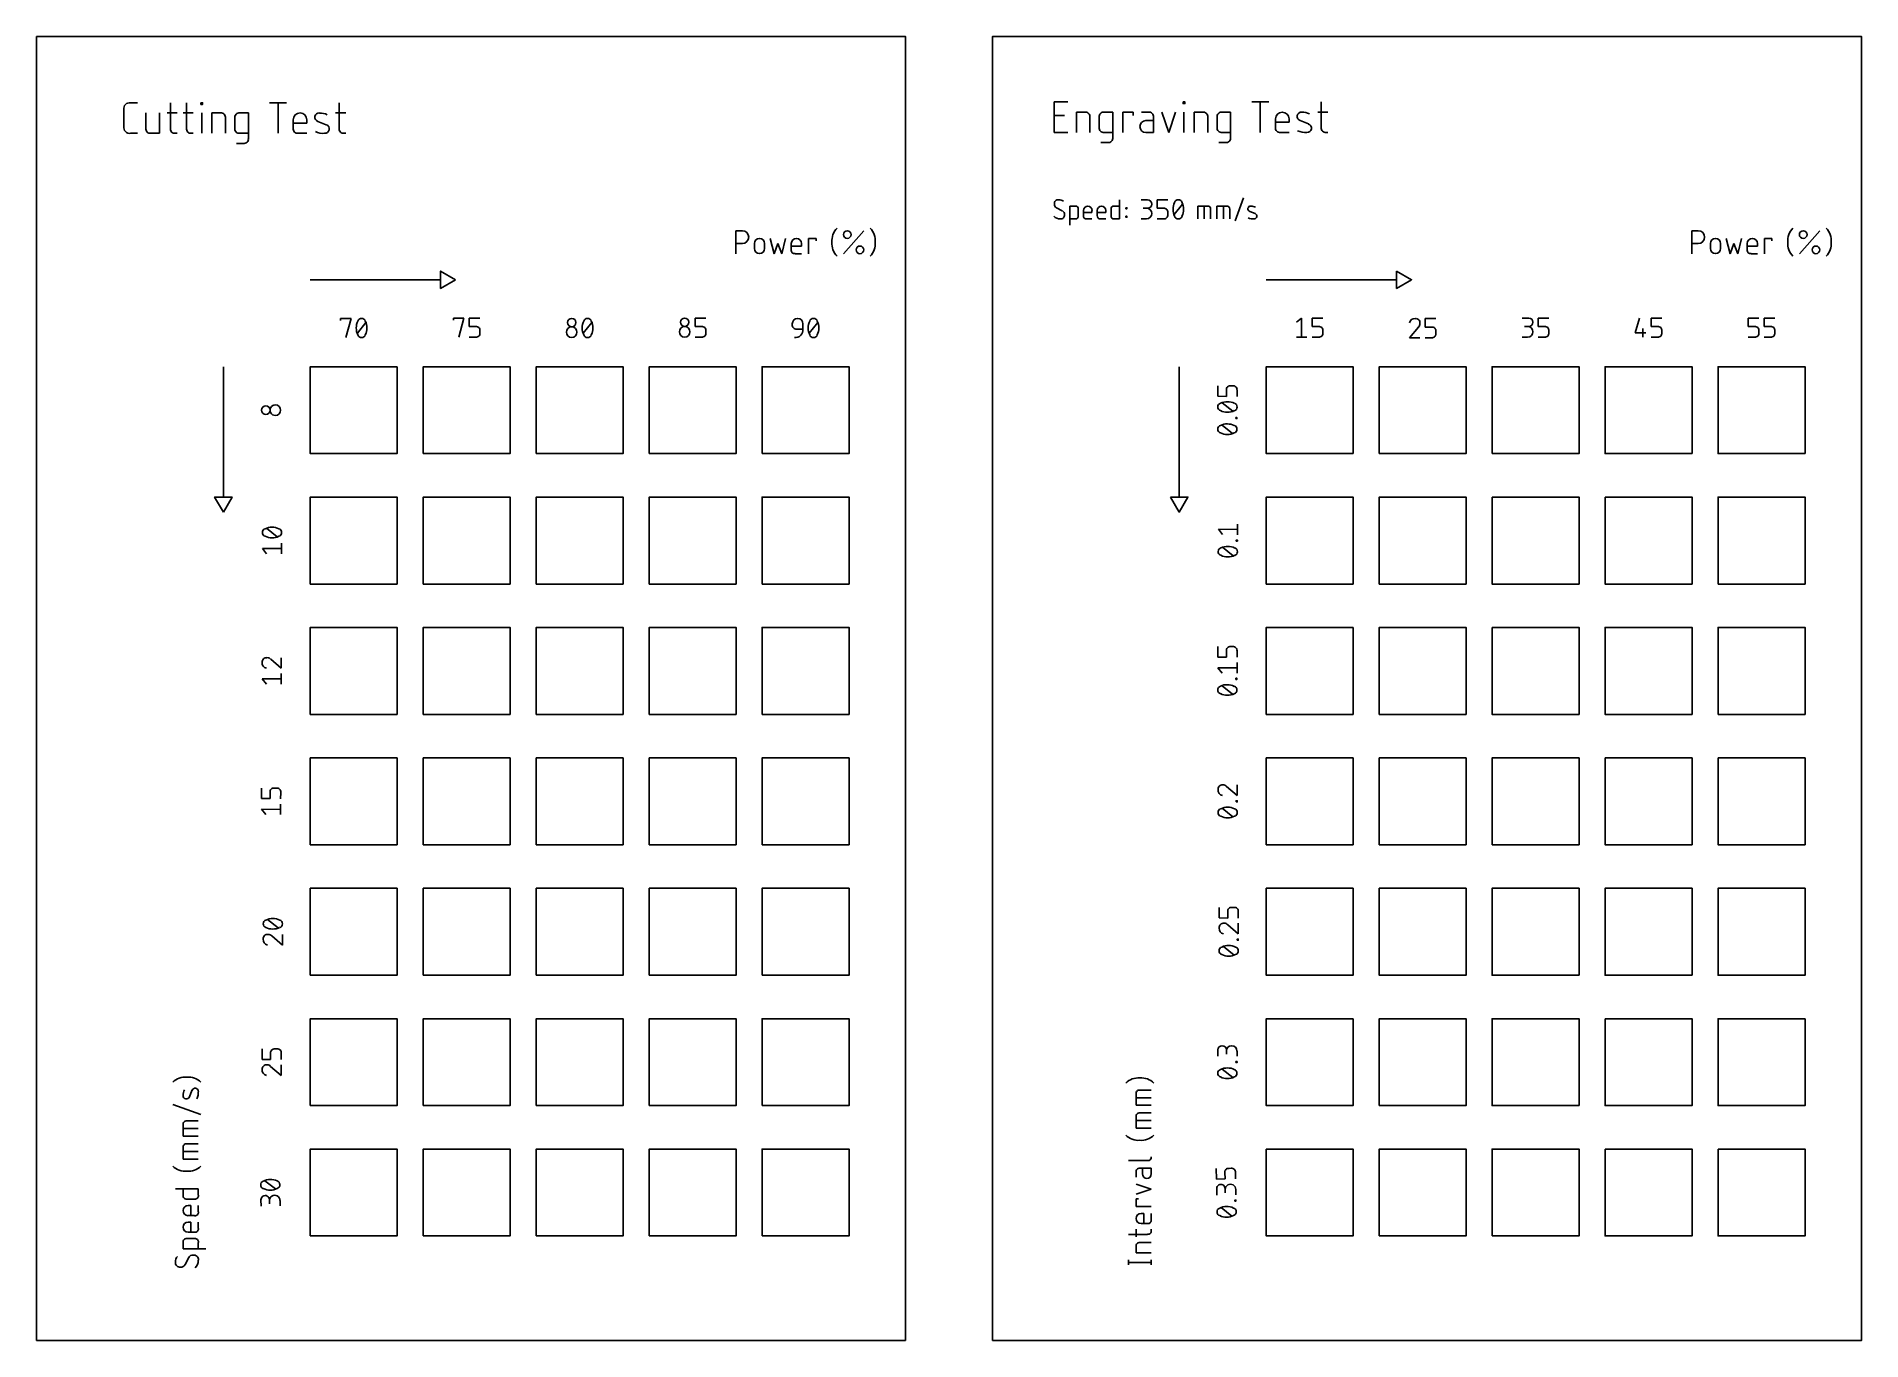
# Model space of a CAD drawing. Header units: millimetres. Extents: x 0 to 210, y 0 to 150.
import ezdxf

# ---------------------------------------------------------------- set-up
doc = ezdxf.new("R2010")
doc.units = ezdxf.units.MM
doc.layers.get('0').update_dxf_attribs({"linetype": 'CONTINUOUS'})

msp = doc.modelspace()

# ---------------------------------------------------------------- linework, layer by layer
for p, q in [((10.05, 139.65), (10.05, 141.6)), ((10.83, 142.38), (11.61, 142.38)), ((12.58, 141.21), (12.58, 139.45)), ((14.14, 138.87), (14.14, 141.21)), ((15.02, 141.21), (16.19, 141.21)), ((15.41, 142.38), (15.41, 139.45)), ((16.87, 141.21), (18.04, 141.21)), ((17.26, 142.38), (17.26, 139.45)), ((19.02, 138.87), (19.02, 141.21)), ((20.19, 138.87), (20.19, 141.21)), ((20.19, 141.21), (21.16, 141.21)), ((23.4, 141.21), (24.38, 141.21)), ((24.38, 141.21), (24.38, 138.28)), ((26.82, 142.38), (28.77, 142.38)), ((27.79, 138.87), (27.79, 142.38)), ((34.42, 141.21), (35.59, 141.21)), ((34.81, 142.38), (34.81, 139.45)), ((117.12, 138.96), (117.12, 142.47)), ((117.12, 142.47), (118.68, 142.47)), ((117.12, 140.91), (118.29, 140.91)), ((119.66, 138.96), (119.66, 141.3)), ((119.66, 141.3), (120.63, 141.3)), ((121.22, 140.72), (121.22, 138.96)), ((122.29, 139.55), (122.29, 140.72)), ((122.87, 141.3), (123.85, 141.3)), ((123.85, 141.3), (123.85, 138.38)), ((125.02, 138.96), (125.02, 141.3)), ((125.02, 141.3), (126.19, 141.3)), ((126.19, 141.3), (126.19, 140.91)), ((127.94, 141.3), (127.16, 141.3)), ((128.53, 138.96), (128.53, 140.72)), ((129.5, 141.3), (130.28, 138.96)), ((130.28, 138.96), (131.06, 141.3)), ((132.04, 138.96), (132.04, 141.3)), ((133.21, 138.96), (133.21, 141.3)), ((133.21, 141.3), (134.18, 141.3)), ((134.77, 140.72), (134.77, 138.96)), ((135.84, 139.55), (135.84, 140.72)), ((136.43, 141.3), (137.4, 141.3)), ((137.4, 141.3), (137.4, 138.38)), ((139.84, 142.47), (141.79, 142.47)), ((140.81, 138.96), (140.81, 142.47)), ((147.44, 141.3), (148.61, 141.3)), ((147.83, 142.47), (147.83, 139.55)), ((11.61, 138.87), (10.83, 138.87)), ((13.17, 138.87), (14.14, 138.87)), ((15.99, 138.87), (16.19, 138.87)), ((17.85, 138.87), (18.04, 138.87)), ((21.75, 140.62), (21.75, 138.87)), ((22.82, 139.45), (22.82, 140.62)), ((24.38, 138.87), (23.4, 138.87)), ((29.55, 139.45), (29.55, 140.43)), ((31.11, 140.04), (29.55, 140.04)), ((31.11, 138.87), (30.13, 138.87)), ((31.11, 140.43), (31.11, 140.04)), ((33.35, 139.84), (32.37, 140.23)), ((35.4, 138.87), (35.59, 138.87)), ((118.68, 138.96), (117.12, 138.96)), ((123.85, 138.96), (122.87, 138.96)), ((128.53, 140.33), (127.65, 140.33)), ((127.65, 138.96), (128.53, 138.96)), ((137.4, 138.96), (136.43, 138.96)), ((142.57, 139.55), (142.57, 140.52)), ((144.13, 140.13), (142.57, 140.13)), ((144.13, 138.96), (143.15, 138.96)), ((144.13, 140.52), (144.13, 140.13)), ((146.37, 139.94), (145.4, 140.33)), ((148.42, 138.96), (148.61, 138.96)), ((23.79, 137.7), (23.01, 137.7)), ((123.26, 137.79), (122.48, 137.79)), ((136.82, 137.79), (136.04, 137.79)), ((118.04, 129.94), (117.37, 130.31)), ((118.89, 128.29), (118.89, 130.49)), ((118.89, 130.49), (119.5, 130.49)), ((124.01, 130.49), (124.62, 130.49)), ((124.62, 131.22), (124.62, 129.03)), ((127.12, 131.22), (127.85, 131.22)), ((127.85, 130.24), (127.36, 130.24)), ((128.95, 130.24), (128.95, 131.22)), ((128.95, 131.22), (130.17, 131.22)), ((129.68, 130.24), (128.95, 130.24)), ((130.9, 129.51), (131.87, 130.73)), ((133.64, 129.03), (133.64, 130.49)), ((133.64, 130.49), (134.74, 130.49)), ((134.37, 129.03), (134.37, 130.49)), ((135.83, 129.03), (135.83, 130.49)), ((135.83, 130.49), (136.93, 130.49)), ((136.57, 129.03), (136.57, 130.49)), ((137.91, 128.78), (138.88, 131.46)), ((119.5, 129.03), (118.89, 129.03)), ((119.87, 130.12), (119.87, 129.39)), ((120.48, 129.39), (120.48, 130)), ((121.45, 129.76), (120.48, 129.76)), ((121.45, 129.03), (120.84, 129.03)), ((121.45, 130), (121.45, 129.76)), ((122.06, 129.39), (122.06, 130)), ((123.04, 129.76), (122.06, 129.76)), ((123.04, 129.03), (122.43, 129.03)), ((123.04, 130), (123.04, 129.76)), ((123.65, 129.39), (123.65, 130.12)), ((124.62, 129.03), (124.01, 129.03)), ((127.12, 129.03), (127.73, 129.03)), ((128.95, 129.03), (129.68, 129.03)), ((130.17, 129.51), (130.17, 129.76)), ((135.1, 130.12), (135.1, 129.03)), ((137.3, 130.12), (137.3, 129.03)), ((140.22, 129.64), (139.61, 129.88)), ((80.49, 125.02), (80.49, 127.66)), ((80.49, 127.66), (81.22, 127.66)), ((81.22, 126.19), (80.49, 126.19)), ((84.44, 126.78), (84.88, 125.02)), ((84.88, 125.02), (85.32, 126.19)), ((85.32, 126.19), (85.76, 125.02)), ((85.76, 125.02), (86.19, 126.78)), ((86.85, 125.46), (86.85, 126.19)), ((88.02, 126.19), (88.02, 125.9)), ((88.83, 125.02), (88.83, 126.78)), ((88.83, 126.78), (89.7, 126.78)), ((89.7, 126.78), (89.7, 126.49)), ((92.85, 125.02), (95.19, 127.66)), ((190.49, 125.02), (190.49, 127.66)), ((190.49, 127.66), (191.22, 127.66)), ((191.22, 126.19), (190.49, 126.19)), ((194.44, 126.78), (194.88, 125.02)), ((194.88, 125.02), (195.32, 126.19)), ((195.32, 126.19), (195.76, 125.02)), ((195.76, 125.02), (196.19, 126.78)), ((196.85, 125.46), (196.85, 126.19)), ((198.02, 126.19), (198.02, 125.9)), ((198.83, 125.02), (198.83, 126.78)), ((198.83, 126.78), (199.7, 126.78)), ((199.7, 126.78), (199.7, 126.49)), ((202.85, 125.02), (205.19, 127.66)), ((88.02, 125.9), (86.85, 125.9)), ((88.02, 125.02), (87.29, 125.02)), ((198.02, 125.9), (196.85, 125.9)), ((198.02, 125.02), (197.29, 125.02)), ((31.5, 122.02), (46.5, 122.02)), ((141.5, 122.02), (156.5, 122.02)), ((47.97, 117.37), (47.97, 117.61)), ((47.97, 117.61), (49.19, 117.61)), ((49.19, 117.61), (48.58, 115.42)), ((49.8, 116.64), (49.8, 117.61)), ((49.8, 117.61), (51.02, 117.61)), ((75.8, 116.64), (75.8, 117.61)), ((75.8, 117.61), (77.02, 117.61)), ((144.97, 117.13), (145.58, 117.61)), ((145.58, 117.61), (145.58, 115.42)), ((146.8, 116.64), (146.8, 117.61)), ((146.8, 117.61), (148.02, 117.61)), ((170.97, 117.61), (171.71, 117.61)), ((172.8, 116.64), (172.8, 117.61)), ((172.8, 117.61), (174.02, 117.61)), ((184.46, 117.61), (183.97, 115.91)), ((185.8, 116.64), (185.8, 117.61)), ((185.8, 117.61), (187.02, 117.61)), ((196.97, 116.64), (196.97, 117.61)), ((196.97, 117.61), (198.19, 117.61)), ((198.8, 116.64), (198.8, 117.61)), ((198.8, 117.61), (200.02, 117.61)), ((34.97, 117.33), (34.97, 117.57)), ((34.97, 117.57), (36.19, 117.57)), ((36.19, 117.57), (35.58, 115.38)), ((36.92, 115.87), (37.9, 117.09)), ((50.53, 116.64), (49.8, 116.64)), ((51.02, 115.91), (51.02, 116.15)), ((62.92, 115.87), (63.9, 117.09)), ((76.53, 116.64), (75.8, 116.64)), ((77.02, 115.91), (77.02, 116.15)), ((86.97, 116.84), (86.97, 116.96)), ((88.19, 116.35), (87.46, 116.35)), ((88.19, 116.96), (88.19, 116.35)), ((88.92, 115.87), (89.9, 117.09)), ((147.53, 116.64), (146.8, 116.64)), ((148.02, 115.91), (148.02, 116.15)), ((159.01, 116.57), (157.97, 115.35)), ((159.8, 116.57), (159.8, 117.55)), ((159.8, 117.55), (161.02, 117.55)), ((160.53, 116.57), (159.8, 116.57)), ((161.02, 115.84), (161.02, 116.08)), ((171.71, 116.64), (171.22, 116.64)), ((173.53, 116.64), (172.8, 116.64)), ((174.02, 115.91), (174.02, 116.15)), ((183.97, 115.91), (185.19, 115.91)), ((184.83, 116.4), (184.83, 115.42)), ((186.53, 116.64), (185.8, 116.64)), ((187.02, 115.91), (187.02, 116.15)), ((197.71, 116.64), (196.97, 116.64)), ((198.19, 115.91), (198.19, 116.15)), ((199.53, 116.64), (198.8, 116.64)), ((200.02, 115.91), (200.02, 116.15)), ((49.8, 115.42), (50.53, 115.42)), ((75.8, 115.42), (76.53, 115.42)), ((144.97, 115.42), (146.19, 115.42)), ((146.8, 115.42), (147.53, 115.42)), ((157.97, 115.35), (159.19, 115.35)), ((159.8, 115.35), (160.53, 115.35)), ((170.97, 115.42), (171.58, 115.42)), ((172.8, 115.42), (173.53, 115.42)), ((185.8, 115.42), (186.53, 115.42)), ((196.97, 115.42), (197.71, 115.42)), ((198.8, 115.42), (199.53, 115.42)), ((21.5, 112.02), (21.5, 97.02)), ((131.5, 112.02), (131.5, 97.02)), ((135.94, 108.61), (135.95, 109.82)), ((136.92, 109.34), (136.92, 108.6)), ((137.65, 109.82), (137.41, 109.82)), ((138.14, 108.6), (138.14, 109.33)), ((136.92, 108.6), (135.94, 108.61)), ((137.65, 106.9), (136.43, 107.87)), ((137.64, 104.34), (136.43, 105.31)), ((27.7, 92.45), (26.48, 93.43)), ((136.48, 92.7), (136, 93.31)), ((136, 93.31), (138.19, 93.3)), ((138.19, 92.69), (138.19, 93.91)), ((26.47, 90.5), (25.99, 91.12)), ((25.99, 91.12), (28.18, 91.11)), ((28.18, 90.5), (28.18, 91.71)), ((137.69, 90.25), (136.47, 91.24)), ((135.94, 78.61), (135.95, 79.82)), ((137.65, 79.82), (137.41, 79.82)), ((26.95, 78.36), (28.16, 77.32)), ((28.16, 77.32), (28.16, 78.54)), ((136.92, 78.6), (135.94, 78.61)), ((136.92, 79.34), (136.92, 78.6)), ((138.14, 78.6), (138.14, 79.33)), ((138.14, 76.77), (138.14, 77.99)), ((26.45, 75.5), (25.97, 76.11)), ((25.97, 76.11), (28.16, 76.1)), ((28.16, 75.49), (28.16, 76.71)), ((136.43, 76.78), (135.94, 77.39)), ((135.94, 77.39), (138.14, 77.38)), ((137.64, 74.34), (136.43, 75.31)), ((25.9, 62.33), (25.9, 63.55)), ((26.88, 63.06), (26.88, 62.33)), ((27.61, 63.54), (27.37, 63.54)), ((28.09, 62.32), (28.1, 63.05)), ((136.95, 63.73), (138.16, 62.69)), ((138.16, 62.69), (138.16, 63.91)), ((26.88, 62.33), (25.9, 62.33)), ((26.39, 60.5), (25.9, 61.11)), ((25.9, 61.11), (28.09, 61.1)), ((28.09, 60.5), (28.09, 61.71)), ((137.67, 60.25), (136.45, 61.23)), ((27.8, 47.45), (26.58, 48.42)), ((136.1, 48.61), (136.1, 49.82)), ((137.07, 48.6), (136.1, 48.61)), ((137.07, 49.34), (137.07, 48.6)), ((137.8, 49.82), (137.56, 49.82)), ((138.29, 48.6), (138.29, 49.33)), ((27.07, 46.53), (28.29, 45.49)), ((28.29, 45.49), (28.29, 46.71)), ((137.07, 47.81), (138.29, 46.77)), ((138.29, 46.77), (138.29, 47.99)), ((137.8, 44.34), (136.58, 45.31)), ((25.97, 32.33), (25.97, 33.55)), ((26.94, 32.32), (25.97, 32.33)), ((26.94, 33.06), (26.94, 32.32)), ((26.94, 31.53), (28.16, 30.49)), ((27.68, 33.54), (27.43, 33.54)), ((28.16, 32.32), (28.16, 33.05)), ((28.16, 30.49), (28.16, 31.71)), ((135.94, 32.69), (135.94, 33.42)), ((136.92, 33.42), (136.92, 32.93)), ((138.14, 32.69), (138.14, 33.3)), ((137.65, 30.25), (136.43, 31.23)), ((17.89, 28.76), (17.6, 28.03)), ((126.52, 27.06), (126.52, 28.37)), ((128.28, 27.93), (126.52, 27.93)), ((126.96, 28.81), (128.28, 28.81)), ((18.91, 25.99), (15.7, 27.16)), ((17.31, 25.25), (18.62, 25.25)), ((128.28, 27.06), (126.52, 27.06)), ((126.52, 24.42), (126.52, 25.74)), ((128.28, 25.3), (126.52, 25.3)), ((126.96, 26.18), (128.28, 26.18)), ((16.87, 23.5), (16.87, 24.82)), ((18.62, 24.38), (16.87, 24.38)), ((18.62, 23.5), (16.87, 23.5)), ((128.28, 24.42), (126.52, 24.42)), ((16.87, 20.87), (16.87, 22.18)), ((18.62, 21.74), (16.87, 21.74)), ((17.31, 22.62), (18.62, 22.62)), ((18.62, 20.87), (16.87, 20.87)), ((125.65, 20.69), (127.84, 20.69)), ((126.52, 19.38), (126.52, 18.79)), ((128.28, 19.82), (126.96, 19.82)), ((127.26, 19.82), (127.26, 19.16)), ((128.28, 19.16), (128.28, 19.82)), ((135.78, 18.56), (135.76, 19.78)), ((136.75, 19.31), (136.76, 18.58)), ((137.47, 19.81), (137.23, 19.8)), ((137.98, 18.6), (137.96, 19.33)), ((15.99, 17.43), (18.62, 17.43)), ((16.87, 16.7), (16.87, 17.43)), ((18.62, 17.43), (18.62, 16.7)), ((27.51, 17.43), (26.27, 18.38)), ((128.28, 17.4), (126.52, 17.99)), ((126.52, 16.82), (128.28, 17.4)), ((136.76, 18.58), (135.78, 18.56)), ((135.82, 16.73), (135.8, 17.46)), ((136.78, 17.48), (136.79, 16.99)), ((138.01, 16.77), (138, 17.38)), ((18.18, 16.26), (17.31, 16.26)), ((17.45, 15.53), (17.74, 15.53)), ((17.74, 15.53), (17.74, 14.36)), ((18.62, 15.53), (18.62, 14.8)), ((25.84, 15.45), (25.83, 16.18)), ((26.8, 16.2), (26.81, 15.71)), ((28.03, 15.49), (28.02, 16.1)), ((126.52, 15.43), (126.52, 16.31)), ((126.52, 16.31), (126.82, 16.31)), ((128.28, 15.43), (126.52, 15.43)), ((137.56, 14.32), (136.33, 15.28)), ((18.18, 14.36), (17.45, 14.36)), ((17.45, 13.63), (17.74, 13.63)), ((17.74, 13.63), (17.74, 12.46)), ((18.62, 13.63), (18.62, 12.9)), ((126.52, 11.92), (126.52, 12.8)), ((127.11, 14.62), (127.4, 14.62)), ((127.84, 13.45), (127.11, 13.45)), ((127.4, 14.62), (127.4, 13.45)), ((128.28, 14.62), (128.28, 13.89)), ((128.28, 12.65), (128.28, 12.8)), ((16.87, 10.56), (16.87, 11.29)), ((19.5, 10.56), (16.87, 10.56)), ((17.31, 11.73), (18.18, 11.73)), ((18.18, 12.46), (17.45, 12.46)), ((18.62, 11.29), (18.62, 10.56)), ((125.65, 12.21), (127.84, 12.21)), ((126.52, 10.09), (126.52, 10.82)), ((126.96, 11.26), (128.28, 11.26)), ((17.53, 9.53), (17.09, 8.73)), ((125.65, 8.7), (125.65, 9.29)), ((125.65, 8.99), (128.28, 8.99)), ((128.28, 10.09), (126.52, 10.09)), ((128.28, 8.7), (128.28, 9.29))]:
    msp.add_line(p, q)
for points in [[(100, 0), (0, 0), (0, 150), (100, 150)], [(110, 0), (110, 150), (210, 150), (210, 0)], [(18.92, 142.38), (18.92, 142.18), (19.11, 142.18), (19.11, 142.38)], [(131.94, 142.47), (131.94, 142.28), (132.14, 142.28), (132.14, 142.47)], [(125.35, 130.31), (125.35, 130.18), (125.47, 130.18), (125.47, 130.31)], [(125.35, 129.33), (125.35, 129.21), (125.47, 129.21), (125.47, 129.33)], [(48.23, 122.02), (46.5, 121.02), (46.5, 123.02)], [(156.5, 123.02), (158.23, 122.02), (156.5, 121.02)], [(41.5, 112.02), (31.5, 112.02), (31.5, 102.02), (41.5, 102.02)], [(44.5, 102.02), (54.5, 102.02), (54.5, 112.02), (44.5, 112.02)], [(57.5, 102.02), (67.5, 102.02), (67.5, 112.02), (57.5, 112.02)], [(70.5, 102.02), (80.5, 102.02), (80.5, 112.02), (70.5, 112.02)], [(83.5, 102.02), (93.5, 102.02), (93.5, 112.02), (83.5, 112.02)], [(151.5, 102.02), (151.5, 112.02), (141.5, 112.02), (141.5, 102.02)], [(154.5, 102.02), (164.5, 102.02), (164.5, 112.02), (154.5, 112.02)], [(167.5, 102.02), (177.5, 102.02), (177.5, 112.02), (167.5, 112.02)], [(190.5, 102.02), (190.5, 112.02), (180.5, 112.02), (180.5, 102.02)], [(203.5, 102.02), (203.5, 112.02), (193.5, 112.02), (193.5, 102.02)], [(138.01, 106.04), (138.13, 106.04), (138.13, 106.17), (138.01, 106.17)], [(21.5, 95.29), (20.5, 97.02), (22.5, 97.02)], [(31.5, 87.02), (41.5, 87.02), (41.5, 97.02), (31.5, 97.02)], [(44.5, 87.02), (54.5, 87.02), (54.5, 97.02), (44.5, 97.02)], [(57.5, 87.02), (67.5, 87.02), (67.5, 97.02), (57.5, 97.02)], [(70.5, 87.02), (80.5, 87.02), (80.5, 97.02), (70.5, 97.02)], [(83.5, 87.02), (93.5, 87.02), (93.5, 97.02), (83.5, 97.02)], [(130.5, 97.02), (132.5, 97.02), (131.5, 95.29)], [(141.5, 87.02), (151.5, 87.02), (151.5, 97.02), (141.5, 97.02)], [(154.5, 87.02), (164.5, 87.02), (164.5, 97.02), (154.5, 97.02)], [(167.5, 97.02), (167.5, 87.02), (177.5, 87.02), (177.5, 97.02)], [(180.5, 97.02), (180.5, 87.02), (190.5, 87.02), (190.5, 97.02)], [(193.5, 87.02), (203.5, 87.02), (203.5, 97.02), (193.5, 97.02)], [(138.06, 91.96), (138.18, 91.96), (138.18, 92.08), (138.06, 92.08)], [(31.5, 72.02), (41.5, 72.02), (41.5, 82.02), (31.5, 82.02)], [(44.5, 72.02), (54.5, 72.02), (54.5, 82.02), (44.5, 82.02)], [(57.5, 72.02), (67.5, 72.02), (67.5, 82.02), (57.5, 82.02)], [(70.5, 72.02), (80.5, 72.02), (80.5, 82.02), (70.5, 82.02)], [(83.5, 72.02), (93.5, 72.02), (93.5, 82.02), (83.5, 82.02)], [(151.5, 82.02), (141.5, 82.02), (141.5, 72.02), (151.5, 72.02)], [(154.5, 72.02), (164.5, 72.02), (164.5, 82.02), (154.5, 82.02)], [(167.5, 82.02), (167.5, 72.02), (177.5, 72.02), (177.5, 82.02)], [(190.5, 72.02), (190.5, 82.02), (180.5, 82.02), (180.5, 72.02)], [(193.5, 72.02), (203.5, 72.02), (203.5, 82.02), (193.5, 82.02)], [(138.01, 76.04), (138.13, 76.04), (138.13, 76.17), (138.01, 76.17)], [(31.5, 57.02), (41.5, 57.02), (41.5, 67.02), (31.5, 67.02)], [(44.5, 57.02), (54.5, 57.02), (54.5, 67.02), (44.5, 67.02)], [(57.5, 57.02), (67.5, 57.02), (67.5, 67.02), (57.5, 67.02)], [(70.5, 57.02), (80.5, 57.02), (80.5, 67.02), (70.5, 67.02)], [(83.5, 57.02), (93.5, 57.02), (93.5, 67.02), (83.5, 67.02)], [(151.5, 57.02), (151.5, 67.02), (141.5, 67.02), (141.5, 57.02)], [(164.5, 57.02), (164.5, 67.02), (154.5, 67.02), (154.5, 57.02)], [(167.5, 57.02), (177.5, 57.02), (177.5, 67.02), (167.5, 67.02)], [(180.5, 67.02), (180.5, 57.02), (190.5, 57.02), (190.5, 67.02)], [(193.5, 67.02), (193.5, 57.02), (203.5, 57.02), (203.5, 67.02)], [(138.04, 61.96), (138.16, 61.96), (138.16, 62.08), (138.04, 62.08)], [(31.5, 42.02), (41.5, 42.02), (41.5, 52.02), (31.5, 52.02)], [(44.5, 42.02), (54.5, 42.02), (54.5, 52.02), (44.5, 52.02)], [(57.5, 42.02), (67.5, 42.02), (67.5, 52.02), (57.5, 52.02)], [(70.5, 42.02), (80.5, 42.02), (80.5, 52.02), (70.5, 52.02)], [(83.5, 42.02), (93.5, 42.02), (93.5, 52.02), (83.5, 52.02)], [(151.5, 52.02), (141.5, 52.02), (141.5, 42.02), (151.5, 42.02)], [(154.5, 52.02), (154.5, 42.02), (164.5, 42.02), (164.5, 52.02)], [(177.5, 42.02), (177.5, 52.02), (167.5, 52.02), (167.5, 42.02)], [(190.5, 42.02), (190.5, 52.02), (180.5, 52.02), (180.5, 42.02)], [(203.5, 52.02), (193.5, 52.02), (193.5, 42.02), (203.5, 42.02)], [(138.16, 46.04), (138.29, 46.04), (138.29, 46.17), (138.16, 46.17)], [(31.5, 27.02), (41.5, 27.02), (41.5, 37.02), (31.5, 37.02)], [(44.5, 27.02), (54.5, 27.02), (54.5, 37.02), (44.5, 37.02)], [(57.5, 27.02), (67.5, 27.02), (67.5, 37.02), (57.5, 37.02)], [(70.5, 27.02), (80.5, 27.02), (80.5, 37.02), (70.5, 37.02)], [(83.5, 27.02), (93.5, 27.02), (93.5, 37.02), (83.5, 37.02)], [(151.5, 37.02), (141.5, 37.02), (141.5, 27.02), (151.5, 27.02)], [(154.5, 27.02), (164.5, 27.02), (164.5, 37.02), (154.5, 37.02)], [(177.5, 27.02), (177.5, 37.02), (167.5, 37.02), (167.5, 27.02)], [(180.5, 37.02), (180.5, 27.02), (190.5, 27.02), (190.5, 37.02)], [(203.5, 37.02), (193.5, 37.02), (193.5, 27.02), (203.5, 27.02)], [(138.01, 31.96), (138.14, 31.96), (138.14, 32.08), (138.01, 32.08)], [(31.5, 12.02), (41.5, 12.02), (41.5, 22.02), (31.5, 22.02)], [(44.5, 12.02), (54.5, 12.02), (54.5, 22.02), (44.5, 22.02)], [(57.5, 12.02), (67.5, 12.02), (67.5, 22.02), (57.5, 22.02)], [(70.5, 12.02), (80.5, 12.02), (80.5, 22.02), (70.5, 22.02)], [(83.5, 12.02), (93.5, 12.02), (93.5, 22.02), (83.5, 22.02)], [(141.5, 22.02), (141.5, 12.02), (151.5, 12.02), (151.5, 22.02)], [(154.5, 12.02), (164.5, 12.02), (164.5, 22.02), (154.5, 22.02)], [(167.5, 12.02), (177.5, 12.02), (177.5, 22.02), (167.5, 22.02)], [(180.5, 22.02), (180.5, 12.02), (190.5, 12.02), (190.5, 22.02)], [(193.5, 22.02), (193.5, 12.02), (203.5, 12.02), (203.5, 22.02)], [(137.9, 16.04), (138.02, 16.04), (138.02, 16.16), (137.9, 16.16)]]:
    msp.add_lwpolyline(points, close=True)
for points in [[(82.61, 126.19), (82.61, 125.61, 1), (83.78, 125.61), (83.78, 126.19, 1)], [(92.85, 127.22, -1), (93.73, 127.22, -1)], [(192.61, 126.19), (192.61, 125.61, 1), (193.78, 125.61), (193.78, 126.19, 1)], [(202.85, 127.22, -1), (203.73, 127.22, -1)], [(94.31, 125.46, -1), (95.19, 125.46, -1)], [(204.31, 125.46, -1), (205.19, 125.46, -1)], [(74.1, 117.13, -1), (75.07, 117.13, -1)], [(60.97, 115.99, -1), (62.19, 115.99, -1)], [(61.1, 117.09, -1), (62.07, 117.09, -1)], [(73.97, 116.03, -1), (75.19, 116.03, -1)], [(26.39, 106.53, -1), (26.39, 107.51, -1)]]:
    msp.add_lwpolyline(points, format="xyb", close=True)
for centre, radius, start, end in [((10.73, 141.69), 0.693, 82.2314, 187.7686), ((21.23, 140.69), 0.52, -7.7686, 97.7686), ((23.33, 140.69), 0.52, 82.2314, 187.7686), ((30.33, 140.43), 0.78, 0, 180), ((32.53, 140.71), 0.501, 85.8726, 251.5075), ((32.63, 139.39), 1.81, 63.1101, 91.8322), ((120.7, 140.79), 0.52, -7.7686, 97.7686), ((122.8, 140.79), 0.52, 82.2314, 187.7686), ((128.01, 140.79), 0.52, -7.7686, 97.7686), ((134.25, 140.79), 0.52, -7.7686, 97.7686), ((136.36, 140.79), 0.52, 82.2313, 187.7686), ((143.35, 140.52), 0.78, 0, 180), ((145.56, 140.8), 0.501, 85.8726, 251.5075), ((145.65, 139.49), 1.81, 63.1101, 91.8322), ((10.73, 139.55), 0.693, 172.2314, 277.7686), ((13.1, 139.38), 0.52, 172.2314, 277.7686), ((15.92, 139.38), 0.52, 172.2314, 277.7686), ((17.78, 139.38), 0.52, 172.2314, 277.7686), ((23.33, 139.38), 0.52, 172.2314, 277.7686), ((30.06, 139.38), 0.52, 172.2314, 277.7687), ((32.98, 140.93), 2.07, 244.4468, 274.9435), ((33.19, 139.37), 0.502, -93.6179, 70.9981), ((35.33, 139.38), 0.52, 172.2314, 277.7687), ((122.8, 139.48), 0.52, 172.2314, 277.7686), ((127.65, 139.64), 0.683, 90, 270), ((136.36, 139.48), 0.52, 172.2314, 277.7687), ((143.08, 139.48), 0.52, 172.2314, 277.7687), ((146, 141.03), 2.07, 244.4468, 274.9435), ((146.21, 139.46), 0.502, -93.6179, 70.9981), ((148.35, 139.48), 0.52, 172.2314, 277.7687), ((23.86, 138.21), 0.52, -97.7686, 7.7686), ((123.33, 138.31), 0.52, -97.7686, 7.7686), ((136.89, 138.31), 0.52, -97.7687, 7.7686), ((117.56, 130.79), 0.433, 82.2314, 187.7686), ((117.54, 130.69), 0.42, 173.9611, 245.5286), ((117.67, 130.49), 0.736, 48.4251, 94.705), ((119.55, 130.17), 0.325, -7.7686, 97.7686), ((120.97, 130), 0.488, 0, 180), ((122.55, 130), 0.488, 0, 180), ((123.97, 130.17), 0.325, 82.2313, 187.7686), ((127.73, 129.64), 0.609, -90, 90), ((127.85, 130.73), 0.487, -90, 90), ((129.74, 129.82), 0.433, -7.7686, 97.7687), ((132.24, 130.2), 1.46, 150.8715, 183.1392), ((131.34, 130.84), 0.384, 82.5585, 168.5168), ((131.44, 130.84), 0.384, 11.4831, 97.4415), ((130.53, 130.2), 1.46, -3.1393, 29.1285), ((134.78, 130.17), 0.325, -7.7686, 97.7685), ((136.98, 130.17), 0.325, -7.7686, 97.7687), ((139.71, 130.18), 0.313, 85.8726, 251.5074), ((139.77, 129.36), 1.13, 63.1101, 91.8323), ((117.72, 129.88), 0.86, 219.9454, 274.8148), ((117.86, 129.45), 0.433, -97.7686, 7.7686), ((117.87, 129.56), 0.42, -6.0389, 65.5286), ((119.55, 129.35), 0.325, -97.7686, 7.7686), ((120.8, 129.35), 0.325, 172.2314, 277.7686), ((122.38, 129.35), 0.325, 172.2314, 277.7686), ((123.97, 129.35), 0.325, 172.2314, 277.7687), ((129.74, 129.45), 0.433, -97.7686, 7.7686), ((132.24, 130.04), 1.46, 176.8607, 209.1285), ((131.34, 129.41), 0.384, 191.4831, 277.4415), ((131.44, 129.41), 0.384, 262.5584, 348.5169), ((130.53, 130.04), 1.46, -29.1285, 3.1392), ((139.99, 130.32), 1.3, 244.4468, 274.9435), ((140.12, 129.34), 0.314, -93.6179, 70.9978), ((81.22, 126.92), 0.731, -90, 90), ((87.44, 126.19), 0.585, 0, 180), ((93.56, 126.51), 2.04, 135.1504, 184.8834), ((93.56, 126.17), 2.04, 175.1166, 224.8496), ((94.48, 126.51), 2.04, -4.8834, 44.8496), ((94.48, 126.17), 2.04, -44.8496, 4.8834), ((191.22, 126.92), 0.731, -90, 90), ((197.44, 126.19), 0.585, 0, 180), ((203.56, 126.51), 2.04, 135.1504, 184.8834), ((203.56, 126.17), 2.04, 175.1166, 224.8496), ((204.48, 126.51), 2.04, -4.8834, 44.8496), ((204.48, 126.17), 2.04, -44.8496, 4.8834), ((87.24, 125.41), 0.39, 172.2314, 277.7686), ((197.24, 125.41), 0.39, 172.2314, 277.7686), ((171.71, 117.13), 0.487, -90, 90), ((38.26, 116.56), 1.46, 150.8715, 183.1392), ((38.26, 116.4), 1.46, 176.8608, 209.1285), ((37.36, 117.19), 0.384, 82.5585, 168.5169), ((37.36, 115.76), 0.384, 191.4831, 277.4415), ((37.46, 117.19), 0.384, 11.4831, 97.4415), ((37.46, 115.76), 0.384, 262.5584, 348.5169), ((36.56, 116.56), 1.46, -3.1393, 29.1285), ((36.56, 116.4), 1.46, -29.1285, 3.1392), ((50.59, 116.21), 0.433, -7.7686, 97.7687), ((50.59, 115.85), 0.433, -97.7687, 7.7686), ((64.26, 116.56), 1.46, 150.8715, 183.1392), ((64.26, 116.4), 1.46, 176.8608, 209.1285), ((63.36, 117.19), 0.384, 82.5585, 168.5169), ((63.36, 115.76), 0.384, 191.4831, 277.4415), ((63.46, 117.19), 0.384, 11.4831, 97.4415), ((63.46, 115.76), 0.384, 262.5585, 348.5169), ((62.56, 116.56), 1.46, -3.1393, 29.1285), ((62.56, 116.4), 1.46, -29.1285, 3.1392), ((76.59, 116.21), 0.433, -7.7686, 97.7687), ((76.59, 115.85), 0.433, -97.7687, 7.7686), ((87.58, 116.96), 0.609, 0, 180), ((87.4, 116.78), 0.433, 172.2314, 277.7686), ((87.33, 116.24), 0.866, -97.7686, 7.7686), ((90.26, 116.56), 1.46, 150.8715, 183.1392), ((90.26, 116.4), 1.46, 176.8608, 209.1285), ((89.36, 117.19), 0.384, 82.5585, 168.5169), ((89.36, 115.76), 0.384, 191.4831, 277.4415), ((89.46, 117.19), 0.384, 11.4831, 97.4415), ((89.46, 115.76), 0.384, 262.5585, 348.5169), ((88.56, 116.56), 1.46, -3.1393, 29.1285), ((88.56, 116.4), 1.46, -29.1285, 3.1392), ((147.59, 116.21), 0.433, -7.7686, 97.7687), ((147.59, 115.85), 0.433, -97.7687, 7.7686), ((158.57, 116.94), 0.608, 83.0482, 169.0066), ((158.71, 117.06), 0.487, -7.7686, 97.7686), ((158.7, 116.95), 0.49, -51.4833, 5.0861), ((160.59, 116.14), 0.433, -7.7686, 97.7687), ((160.59, 115.78), 0.433, -97.7687, 7.7686), ((171.58, 116.03), 0.609, -90, 90), ((173.59, 116.21), 0.433, -7.7686, 97.7687), ((173.59, 115.85), 0.433, -97.7687, 7.7686), ((186.59, 116.21), 0.433, -7.7686, 97.7687), ((186.59, 115.85), 0.433, -97.7687, 7.7686), ((197.76, 116.21), 0.433, -7.7686, 97.7686), ((197.76, 115.85), 0.433, -97.7686, 7.7686), ((199.59, 116.21), 0.433, -7.7686, 97.7687), ((199.59, 115.85), 0.433, -97.7687, 7.7686), ((137.35, 109.39), 0.433, 82.1437, 187.6809), ((137.71, 109.39), 0.433, -7.8563, 97.6809), ((27.48, 107.02), 0.609, 89.9123, 269.9123), ((27.48, 107.02), 0.609, -90.0877, 89.9123), ((136.32, 107.44), 0.384, 101.3954, 187.3538), ((136.32, 107.34), 0.384, 172.4708, 258.4292), ((136.96, 106.53), 1.46, 86.773, 119.0408), ((137.12, 106.53), 1.46, 60.7838, 93.0515), ((137.76, 107.43), 0.384, -7.5292, 78.4292), ((137.76, 107.33), 0.384, -78.6046, 7.3538), ((136.32, 104.88), 0.384, 101.3954, 187.3538), ((136.95, 103.98), 1.46, 86.773, 119.0408), ((136.96, 108.24), 1.46, 240.7838, 273.0515), ((137.12, 108.24), 1.46, 266.7731, 299.0408), ((137.11, 103.97), 1.46, 60.7838, 93.0515), ((137.75, 104.88), 0.384, -7.5292, 78.4292), ((136.32, 104.78), 0.384, 172.4708, 258.4292), ((136.96, 105.68), 1.46, 240.7838, 273.0515), ((137.12, 105.68), 1.46, 266.7731, 299.0408), ((137.75, 104.78), 0.384, -78.6046, 7.3538), ((26.38, 92.99), 0.384, 101.195, 187.1533), ((26.38, 92.89), 0.384, 172.2703, 258.2287), ((27.01, 92.09), 1.46, 86.5726, 118.8403), ((27.02, 93.79), 1.46, 240.5833, 272.8511), ((27.17, 92.09), 1.46, 60.5833, 92.8511), ((27.18, 93.79), 1.46, 266.5726, 298.8403), ((27.81, 92.89), 0.384, -78.8051, 7.1533), ((27.81, 92.99), 0.384, -7.7297, 78.2287), ((136.37, 90.8), 0.384, 101.195, 187.1533), ((136.36, 90.7), 0.384, 172.2703, 258.2287), ((137, 89.89), 1.46, 86.5726, 118.8403), ((137, 91.6), 1.46, 240.5833, 272.8511), ((137.16, 89.89), 1.46, 60.5833, 92.8511), ((137.17, 91.6), 1.46, 266.5726, 298.8403), ((137.8, 90.79), 0.384, -7.7297, 78.2287), ((137.8, 90.69), 0.384, -78.8051, 7.1533), ((137.35, 79.39), 0.433, 82.1437, 187.6809), ((137.71, 79.39), 0.433, -7.8563, 97.6809), ((26.45, 78.06), 0.487, 82.1437, 187.6809), ((26.57, 77.92), 0.608, 172.9605, 258.9189), ((26.56, 78.06), 0.49, 38.429, 94.9984), ((136.32, 74.88), 0.384, 101.3954, 187.3538), ((136.32, 74.78), 0.384, 172.4708, 258.4292), ((136.95, 73.98), 1.46, 86.773, 119.0408), ((136.96, 75.68), 1.46, 240.7838, 273.0515), ((137.12, 75.68), 1.46, 266.7731, 299.0408), ((137.11, 73.97), 1.46, 60.7838, 93.0515), ((137.75, 74.88), 0.384, -7.5292, 78.4292), ((137.75, 74.78), 0.384, -78.6046, 7.3538), ((27.31, 63.11), 0.433, 82.1437, 187.6809), ((27.67, 63.11), 0.433, -7.8563, 97.6809), ((136.45, 63.43), 0.487, 82.1437, 187.6809), ((136.57, 63.29), 0.608, 172.9605, 258.9189), ((136.56, 63.42), 0.49, 38.429, 94.9984), ((136.35, 60.79), 0.384, 101.3954, 187.3538), ((136.98, 59.89), 1.46, 86.773, 119.0408), ((137.14, 59.89), 1.46, 60.7838, 93.0515), ((137.78, 60.79), 0.384, -7.5292, 78.4292), ((136.35, 60.69), 0.384, 172.4708, 258.4292), ((136.98, 61.59), 1.46, 240.7838, 273.0515), ((137.14, 61.59), 1.46, 266.7731, 299.0408), ((137.78, 60.69), 0.384, -78.6046, 7.3538), ((26.48, 47.99), 0.384, 101.3954, 187.3538), ((27.11, 47.08), 1.46, 86.773, 119.0408), ((27.27, 47.08), 1.46, 60.7838, 93.0515), ((27.91, 47.98), 0.384, -7.5292, 78.4292), ((137.5, 49.39), 0.433, 82.1437, 187.6809), ((137.86, 49.39), 0.433, -7.8563, 97.6809), ((26.48, 47.89), 0.384, 172.4708, 258.4292), ((26.58, 46.23), 0.487, 82.1437, 187.6809), ((27.11, 48.79), 1.46, 240.7838, 273.0515), ((26.68, 46.23), 0.49, 38.429, 94.9984), ((27.27, 48.79), 1.46, 266.7731, 299.0408), ((27.91, 47.88), 0.384, -78.6046, 7.3538), ((136.58, 47.51), 0.487, 82.1437, 187.6809), ((136.7, 47.37), 0.608, 172.9605, 258.9189), ((136.69, 47.51), 0.49, 38.429, 94.9984), ((26.7, 46.09), 0.608, 172.9605, 258.9189), ((136.47, 44.88), 0.384, 101.3954, 187.3538), ((136.47, 44.78), 0.384, 172.4708, 258.4292), ((137.11, 45.68), 1.46, 240.7838, 273.0515), ((137.11, 43.98), 1.46, 86.773, 119.0408), ((137.27, 43.97), 1.46, 60.7838, 93.0515), ((137.27, 45.68), 1.46, 266.7731, 299.0408), ((137.9, 44.88), 0.384, -7.5292, 78.4292), ((137.9, 44.78), 0.384, -78.6046, 7.3538), ((136.43, 33.42), 0.487, -0.0877, 179.9123), ((137.53, 33.3), 0.609, -0.0877, 179.9123), ((26.45, 31.23), 0.487, 82.1437, 187.6809), ((26.56, 31.23), 0.49, 38.429, 94.9984), ((27.37, 33.11), 0.433, 82.1437, 187.6809), ((27.73, 33.11), 0.433, -7.8563, 97.6809), ((17.13, 28.27), 2.04, 85.1166, 134.8496), ((17.48, 28.27), 2.04, 45.1504, 94.8834), ((26.57, 31.09), 0.608, 172.9605, 258.9189), ((126.79, 28.17), 2.04, 85.1166, 134.8496), ((127.14, 28.17), 2.04, 45.1504, 94.8834), ((136.32, 30.79), 0.384, 101.3954, 187.3538), ((136.32, 30.69), 0.384, 172.4708, 258.4292), ((136.96, 31.59), 1.46, 240.7838, 273.0515), ((136.96, 29.89), 1.46, 86.773, 119.0408), ((137.12, 29.89), 1.46, 60.7838, 93.0515), ((137.12, 31.59), 1.46, 266.7731, 299.0408), ((137.75, 30.79), 0.384, -7.5292, 78.4292), ((137.75, 30.69), 0.384, -78.6046, 7.3538), ((18.23, 28.22), 1.36, 153.1101, 181.8322), ((17.24, 28.15), 0.376, 175.8726, 341.5077), ((18.25, 28.64), 0.376, -3.6179, 160.9982), ((17.07, 28.48), 1.55, -25.5532, 4.9435), ((126.91, 28.42), 0.39, 82.2314, 187.7687), ((17.25, 24.87), 0.39, 82.2314, 187.7685), ((126.91, 25.79), 0.39, 82.2314, 187.7685), ((126.79, 25.06), 2.04, 225.1504, 274.8834), ((127.14, 25.06), 2.04, 265.1166, 314.8496), ((17.25, 22.24), 0.39, 82.2314, 187.7685), ((127.89, 21.08), 0.39, -97.7686, 7.7686), ((17.13, 21.51), 2.04, 225.1504, 274.8834), ((17.48, 21.51), 2.04, 265.1166, 314.8496), ((126.91, 19.43), 0.39, 82.2314, 187.7685), ((127.77, 19.16), 0.512, -180, 0), ((137.17, 19.37), 0.433, 83.2198, 188.757), ((137.53, 19.38), 0.433, -6.7803, 98.757), ((26.18, 17.94), 0.384, 102.4715, 188.4299), ((26.18, 17.84), 0.384, 173.5468, 259.5052), ((26.83, 17.05), 1.46, 87.8491, 120.1168), ((26.8, 18.76), 1.46, 241.8599, 274.1276), ((26.99, 17.06), 1.46, 61.8599, 94.1276), ((26.96, 18.76), 1.46, 267.8491, 300.1168), ((27.61, 17.97), 0.384, -6.4531, 79.5053), ((27.61, 17.87), 0.384, -77.5285, 8.4299), ((136.29, 17.47), 0.487, 0.9884, 180.9884), ((137.39, 17.37), 0.609, 0.9884, 180.9884), ((17.25, 16.65), 0.39, 172.2314, 277.7686), ((17.45, 14.94), 0.585, 90, 270), ((18.24, 16.65), 0.39, -97.7686, 7.7686), ((18.24, 14.74), 0.39, -97.7686, 7.7686), ((26.31, 16.19), 0.487, 0.9884, 180.9884), ((27.41, 16.09), 0.609, 0.9884, 180.9884), ((136.23, 14.84), 0.384, 102.4715, 188.4299), ((136.23, 14.74), 0.384, 173.5468, 259.5052), ((136.88, 13.95), 1.46, 87.8491, 120.1168), ((137.04, 13.95), 1.46, 61.8599, 94.1276), ((137.66, 14.86), 0.384, -6.4532, 79.5053), ((137.66, 14.76), 0.384, -77.5285, 8.4299), ((17.45, 13.04), 0.585, 90, 270), ((18.24, 12.84), 0.39, -97.7686, 7.7686), ((127.11, 14.04), 0.585, 90, 270), ((127.89, 13.84), 0.39, -97.7686, 7.7686), ((127.89, 12.6), 0.39, -97.7686, 7.7686), ((136.85, 15.65), 1.46, 241.8599, 274.1276), ((137.01, 15.65), 1.46, 267.8491, 300.1168), ((17.25, 11.34), 0.39, 82.2314, 187.7686), ((18.24, 11.34), 0.39, -7.7686, 97.7686), ((126.91, 10.87), 0.39, 82.2314, 187.7687), ((16.87, 9.09), 0.883, 138.4251, 184.705), ((16.5, 8.95), 0.52, 172.2314, 277.7686), ((16.63, 8.94), 0.504, 263.9611, 335.5286), ((17.98, 9.32), 0.504, 83.9611, 155.5286), ((18.11, 9.31), 0.52, -7.7686, 97.7686), ((17.59, 9.15), 1.03, -50.0546, 4.8148)]:
    msp.add_arc(centre, radius, start, end)

doc.saveas('drawing.dxf')
